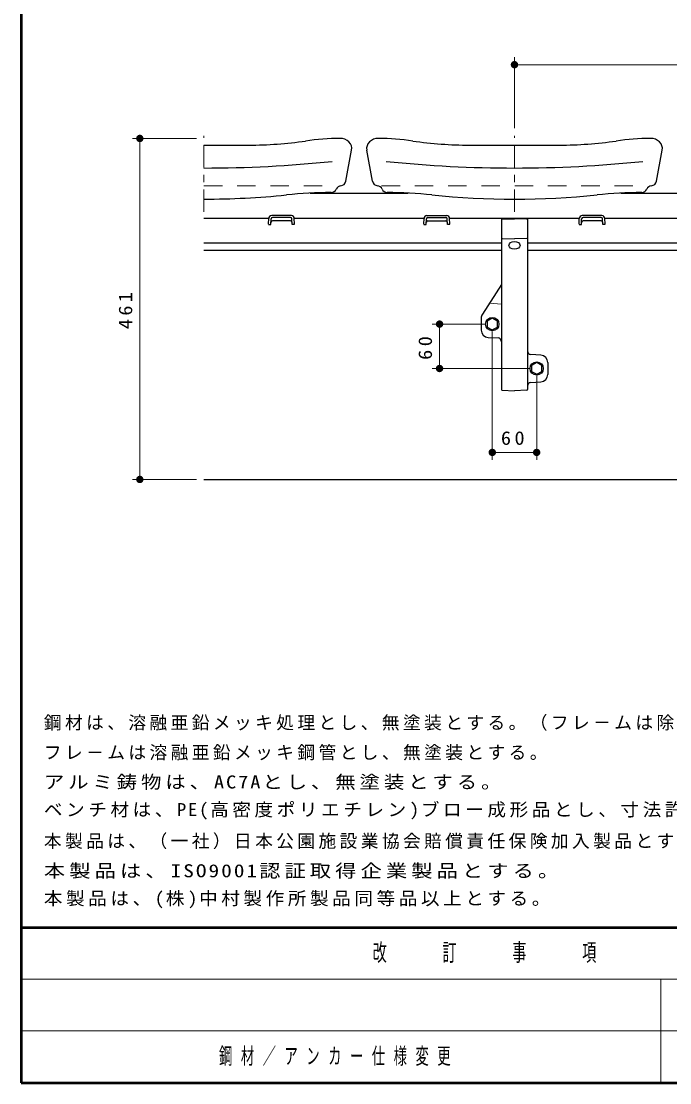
# Model space of a CAD drawing. Units: millimetres on the paper, scale 1:10. Extents: x -365 to 0, y 0 to 257.
# Drawn here: x -365 to -277.3, y 0 to 143.5 of the extents above; entities that cross this region are included whole.
import ezdxf

# ---------------------------------------------------------------- set-up
doc = ezdxf.new("R2010")
doc.units = ezdxf.units.MM
doc.linetypes.add('USER1', pattern=[4.5, 2.5, -2])
doc.linetypes.add('USER2', pattern=[6, 3, -1, 1, -1])
doc.layers.add('1_10', color=7, linetype='Continuous', lineweight=25)
doc.layers.add('NAKAMURA図枠', color=7, linetype='Continuous', lineweight=13)
doc.layers.add('99', color=7, linetype='Continuous')
doc.layers.add('CLASS1', color=7, linetype='Continuous')
doc.styles.add('ＭＳ ゴシック', font='')
doc.styles.get('ＭＳ ゴシック').set_extended_font_data('MS Gothic')

# ---------------------------------------------------------------- blocks, each defined once
blk = doc.blocks.new('filled_dot')
at = {"color": 0, "linetype": 'Continuous', "lineweight": -2, "const_width": 1.25}
blk.add_lwpolyline([(-0.625, 0, 1), (0.625, 0, 1)], format="xyb", close=True, dxfattribs=at)

msp = doc.modelspace()

# ---------------------------------------------------------------- linework, layer by layer
at = {"layer": '1_10', "lineweight": 13}
for p, q in [((-298.298, 129.033), (-298.298, 138.626)), ((-298.298, 137.626), (-172.298, 137.626)), ((-341.298, 127.66), (-349.963, 127.66)), ((-348.963, 81.56), (-348.963, 127.66)), ((-302.298, 102.56), (-309.427, 102.56)), ((-308.427, 96.56), (-308.427, 102.56)), ((-301.298, 101.56), (-301.298, 84.211)), ((-296.298, 96.56), (-309.427, 96.56)), ((-295.298, 95.56), (-295.298, 84.211)), ((-295.298, 85.211), (-301.298, 85.211)), ((-341.298, 81.56), (-349.963, 81.56))]:
    msp.add_line(p, q, dxfattribs=at)
at = {"layer": '1_10', "linetype": 'USER2', "lineweight": 13}
for p, q in [((-340.298, 117.743), (-340.298, 128.033)), ((-298.298, 117.743), (-298.298, 128.033))]:
    msp.add_line(p, q, dxfattribs=at)
at = {"layer": '1_10'}
for p, q in [((-340.298, 126.76), (-334.228, 126.76)), ((-304.368, 126.76), (-292.228, 126.76)), ((-321.099, 121.873), (-320.319, 126.072)), ((-317.498, 121.873), (-318.278, 126.072)), ((-279.099, 121.873), (-278.319, 126.072)), ((-331.553, 116.048), (-331.532, 116.86)), ((-331.233, 116.04), (-331.214, 116.779)), ((-328.473, 117.225), (-331.133, 117.225)), ((-328.581, 116.54), (-331.025, 116.54)), ((-328.592, 116.974), (-331.014, 116.974)), ((-328.373, 116.04), (-328.392, 116.779)), ((-328.053, 116.048), (-328.074, 116.86)), ((-310.548, 116.048), (-310.528, 116.86)), ((-310.228, 116.04), (-310.209, 116.779)), ((-310.128, 117.225), (-307.468, 117.225)), ((-310.02, 116.54), (-307.576, 116.54)), ((-310.009, 116.974), (-307.587, 116.974)), ((-307.368, 116.04), (-307.387, 116.779)), ((-307.048, 116.048), (-307.069, 116.86)), ((-289.553, 116.048), (-289.532, 116.86)), ((-289.233, 116.04), (-289.214, 116.779)), ((-286.473, 117.225), (-289.133, 117.225)), ((-286.581, 116.54), (-289.025, 116.54)), ((-286.592, 116.974), (-289.014, 116.974)), ((-286.373, 116.04), (-286.392, 116.779)), ((-286.053, 116.048), (-286.074, 116.86)), ((-331.553, 116.04), (-331.233, 116.04)), ((-328.053, 116.04), (-328.373, 116.04)), ((-310.548, 116.04), (-310.228, 116.04)), ((-307.048, 116.04), (-307.368, 116.04)), ((-289.553, 116.04), (-289.233, 116.04)), ((-286.053, 116.04), (-286.373, 116.04)), ((-340.298, 113.56), (-300.048, 113.56)), ((-296.548, 113.56), (-174.048, 113.56)), ((-340.298, 112.56), (-300.048, 112.56)), ((-296.548, 112.56), (-174.048, 112.56)), ((-301.298, 103.35), (-301.982, 102.955)), ((-300.614, 102.955), (-301.298, 103.35)), ((-301.982, 102.955), (-301.982, 102.165)), ((-301.982, 102.165), (-301.298, 101.77)), ((-301.298, 101.771), (-300.614, 102.166)), ((-300.614, 102.165), (-300.614, 102.955)), ((-295.298, 97.35), (-295.982, 96.955)), ((-295.982, 96.955), (-295.982, 96.165)), ((-295.982, 96.165), (-295.298, 95.77)), ((-294.614, 96.955), (-295.298, 97.35)), ((-295.298, 95.771), (-294.614, 96.166)), ((-294.614, 96.165), (-294.614, 96.955)), ((-340.298, 81.56), (-146.548, 81.56))]:
    msp.add_line(p, q, dxfattribs=at)
at = {"layer": '1_10', "linetype": 'USER1', "lineweight": 13}
for p, q in [((-340.298, 121.26), (-322.323, 121.26)), ((-316.273, 121.26), (-280.323, 121.26))]:
    msp.add_line(p, q, dxfattribs=at)
at = {"layer": '1_10', "color": 32}
for p, q in [((-325.908, 120.26), (-312.688, 120.26)), ((-283.908, 120.26), (-270.688, 120.26)), ((-340.298, 116.86), (-331.532, 116.86)), ((-328.074, 116.86), (-310.528, 116.86)), ((-307.069, 116.86), (-289.532, 116.86)), ((-286.074, 116.86), (-268.528, 116.86))]:
    msp.add_line(p, q, dxfattribs=at)
at = {"layer": '1_10', "color": 4}
for p, q in [((-300.048, 116.86), (-300.048, 93.707)), ((-299.951, 116.763), (-298.298, 116.81)), ((-296.645, 116.763), (-298.298, 116.81)), ((-296.548, 116.86), (-296.548, 93.707)), ((-299.951, 114.138), (-298.298, 114.09)), ((-296.645, 114.138), (-298.298, 114.09)), ((-300.048, 107.919), (-302.638, 103.907)), ((-302.798, 103.364), (-302.798, 101.756)), ((-301.854, 100.758), (-300.52, 100.684)), ((-294.743, 98.363), (-296.076, 98.437)), ((-293.798, 97.364), (-293.798, 95.756)), ((-296.076, 94.684), (-294.743, 94.758)), ((-299.951, 93.608), (-298.298, 93.56)), ((-296.645, 93.608), (-298.298, 93.56))]:
    msp.add_line(p, q, dxfattribs=at)
at = {"layer": '1_10', "color": 4, "lineweight": 13}
msp.add_line((-300.048, 105.272), (-301.693, 105.371), dxfattribs=at)
at = {"layer": '1_10'}
for centre in [(-301.298, 102.56), (-295.298, 96.56)]:
    msp.add_circle(centre, 0.9, dxfattribs=at)
for centre, radius, start, end in [((-334.228, 181.288), 54.527, 270, 278.10111), ((-321.487, 91.776), 35.887, 90.65755, 98.10111), ((-321.878, 125.918), 1.742, 46.3988, 90.65755), ((-321.519, 126.295), 1.221, 349.47732, 46.3988), ((-317.077, 126.295), 1.221, 133.6012, 190.52268), ((-316.718, 125.918), 1.742, 89.34245, 133.6012), ((-317.11, 91.776), 35.887, 81.89889, 89.34245), ((-304.368, 181.288), 54.527, 261.89889, 270), ((-292.228, 181.288), 54.527, 270, 278.10111), ((-279.487, 91.776), 35.887, 90.65755, 98.10111), ((-279.878, 125.918), 1.742, 46.3988, 90.65755), ((-279.519, 126.295), 1.221, 349.47732, 46.3988), ((-340.298, 292.441), 168.78, 270, 275.90646), ((-298.298, 292.441), 168.78, 264.09354, 275.90646), ((-323.089, 121.107), 0.75, 270.58031, 336.7853), ((-321.711, 120.516), 0.75, 94.79585, 156.7853), ((-321.836, 122.01), 0.75, 274.79585, 349.47732), ((-316.76, 122.01), 0.75, 190.52268, 265.20415), ((-316.886, 120.516), 0.75, 23.2147, 85.20415), ((-315.507, 121.107), 0.75, 203.2147, 269.41969), ((-281.089, 121.107), 0.75, 270.58031, 336.7853), ((-279.711, 120.516), 0.75, 94.79585, 156.7853), ((-279.836, 122.01), 0.75, 274.79585, 349.47732), ((-340.298, 230.711), 111.251, 270, 275.75786), ((-322.402, 53.225), 67.135, 90.58031, 95.75786), ((-316.195, 53.225), 67.135, 84.24214, 89.41969), ((-298.298, 230.711), 111.251, 264.24214, 275.75786), ((-280.402, 53.225), 67.135, 90.58031, 95.75786), ((-331.133, 116.825), 0.4, 90.00002, 178.56125), ((-331.025, 116.34), 0.2, 90.00002, 178.56124), ((-331.014, 116.774), 0.2, 90.00002, 178.56125), ((-328.592, 116.774), 0.2, 1.43873, 89.99996), ((-328.581, 116.34), 0.2, 1.43873, 89.99996), ((-328.473, 116.825), 0.4, 1.43873, 90.00002), ((-310.128, 116.825), 0.4, 89.99998, 178.56127), ((-310.02, 116.34), 0.2, 90.00004, 178.56127), ((-310.009, 116.774), 0.2, 90.00004, 178.56127), ((-307.587, 116.774), 0.2, 1.43875, 89.99998), ((-307.576, 116.34), 0.2, 1.43876, 89.99998), ((-307.468, 116.825), 0.4, 1.43875, 89.99998), ((-289.133, 116.825), 0.4, 90.00002, 178.56125), ((-289.025, 116.34), 0.2, 90.00002, 178.56124), ((-289.014, 116.774), 0.2, 90.00002, 178.56125), ((-286.592, 116.774), 0.2, 1.43873, 89.99996), ((-286.581, 116.34), 0.2, 1.43873, 89.99996), ((-286.473, 116.825), 0.4, 1.43873, 90.00002)]:
    msp.add_arc(centre, radius, start, end, dxfattribs=at)
at = {"layer": '1_10', "color": 4}
for centre, radius, start, end in [((-299.948, 116.663), 0.1, 91.63684, 179.99996), ((-299.948, 116.663), 0.1, 91.63684, 179.99996), ((-296.648, 116.663), 0.1, 0, 88.36312), ((-296.648, 116.663), 0.1, 0, 88.36312), ((-299.948, 114.238), 0.1, 179.99996, 268.36308), ((-296.648, 114.238), 0.1, 271.63683, 359.99995), ((-301.798, 103.364), 1, 147.15412, 179.99996), ((-301.798, 101.756), 1, 179.99996, 266.82019), ((-300.548, 100.184), 0.5, 0, 86.82019), ((-296.048, 98.936), 0.5, 179.99996, 266.82019), ((-294.798, 97.364), 1, 0, 86.8201), ((-294.798, 95.756), 1, 273.17985, 0), ((-299.948, 93.707), 0.1, 179.99996, 268.36311), ((-296.648, 93.707), 0.1, 271.63686, 0), ((-296.048, 94.184), 0.5, 93.17973, 179.99996)]:
    msp.add_arc(centre, radius, start, end, dxfattribs=at)
msp.add_ellipse((-298.298, 113.204), major_axis=(0.75, 0), ratio=0.707163, dxfattribs=at)
at = {"layer": 'NAKAMURA図枠', "lineweight": 50}
for p, q in [((-365, 257), (-365, 0)), ((-365, 21), (0, 21)), ((-365, 0), (0, 0))]:
    msp.add_line(p, q, dxfattribs=at)
at = {"layer": 'NAKAMURA図枠'}
for p, q in [((-365, 14), (-238.5, 14)), ((-278.5, 14), (-278.5, 0)), ((-365, 7), (-238.5, 7))]:
    msp.add_line(p, q, dxfattribs=at)

# ---------------------------------------------------------------- block references
at = {"layer": '1_10', "lineweight": 13, "xscale": 0.4, "yscale": 0.4}
for p in [(-298.298, 137.626), (-301.298, 85.211)]:
    msp.add_blockref('filled_dot', p, dxfattribs=at)
for p, rotation in [((-348.963, 127.66), 270), ((-308.427, 102.56), 270), ((-308.427, 96.56), 90), ((-295.298, 85.211), 180), ((-348.963, 81.56), 90)]:
    msp.add_blockref('filled_dot', p, dxfattribs=dict(at, rotation=rotation))

# ---------------------------------------------------------------- texts
at = {"layer": '1_10', "char_height": 1.833, "attachment_point": 8, "rotation": 90, "style": 'ＭＳ ゴシック'}
for s, insert in [('\\T1.33;\\W1.1;461', (-349.963, 104.61)), ('\\T1.34;\\W1.1;60', (-309.427, 99.56))]:
    msp.add_mtext(s, dxfattribs=dict(at, insert=insert))
at = {"layer": '1_10', "insert": (-298.298, 86.211), "char_height": 1.833, "attachment_point": 8, "style": 'ＭＳ ゴシック'}
msp.add_mtext('\\T1.34;\\W1.1;60', dxfattribs=at)
at = {"layer": '99', "insert": (-338.25, 3.5), "char_height": 2.199, "attachment_point": 4, "style": 'ＭＳ ゴシック'}
msp.add_mtext('\\T1.64;\\W0.6;鋼材／アンカー仕様変更', dxfattribs=at)
at = {"layer": 'CLASS1', "char_height": 1.76, "attachment_point": 7, "style": 'ＭＳ ゴシック'}
for s, insert in [('\\T1.19;鋼材は、溶融亜鉛メッキ処理とし、無塗装とする。（フレ－ムは除く）', (-361.94, 47.581)), ('\\T1.19;フレ－ムは溶融亜鉛メッキ鋼管とし、無塗装とする。', (-361.94, 43.581)), ('\\T1.19;\\W1.15;アルミ鋳物は、AC7Aとし、無塗装とする。', (-361.94, 39.581)), ('\\T1.19;\\W1.05;ベンチ材は、PE(高密度ポリエチレン)ブロー成形品とし、寸法許容差は±２％とする。', (-361.94, 35.581)), ('\\T1.19;本製品は、（一社）日本公園施設業協会賠償責任保険加入製品とする。', (-361.94, 31.581)), ('\\T1.19;\\W1.2;本製品は、ISO9001認証取得企業製品とする。', (-361.94, 27.581)), ('\\T1.19;\\W1.05;本製品は、(株)中村製作所製品同等品以上とする。', (-361.94, 23.581))]:
    msp.add_mtext(s, dxfattribs=dict(at, insert=insert))
at = {"layer": 'NAKAMURA図枠', "color": 4, "insert": (-301.75, 17.5), "char_height": 2.346, "attachment_point": 5, "style": 'ＭＳ ゴシック'}
msp.add_mtext('\\T1.64;\\W0.6;改\u3000\u3000訂\u3000\u3000事\u3000\u3000項', dxfattribs=at)

doc.saveas('drawing.dxf')
